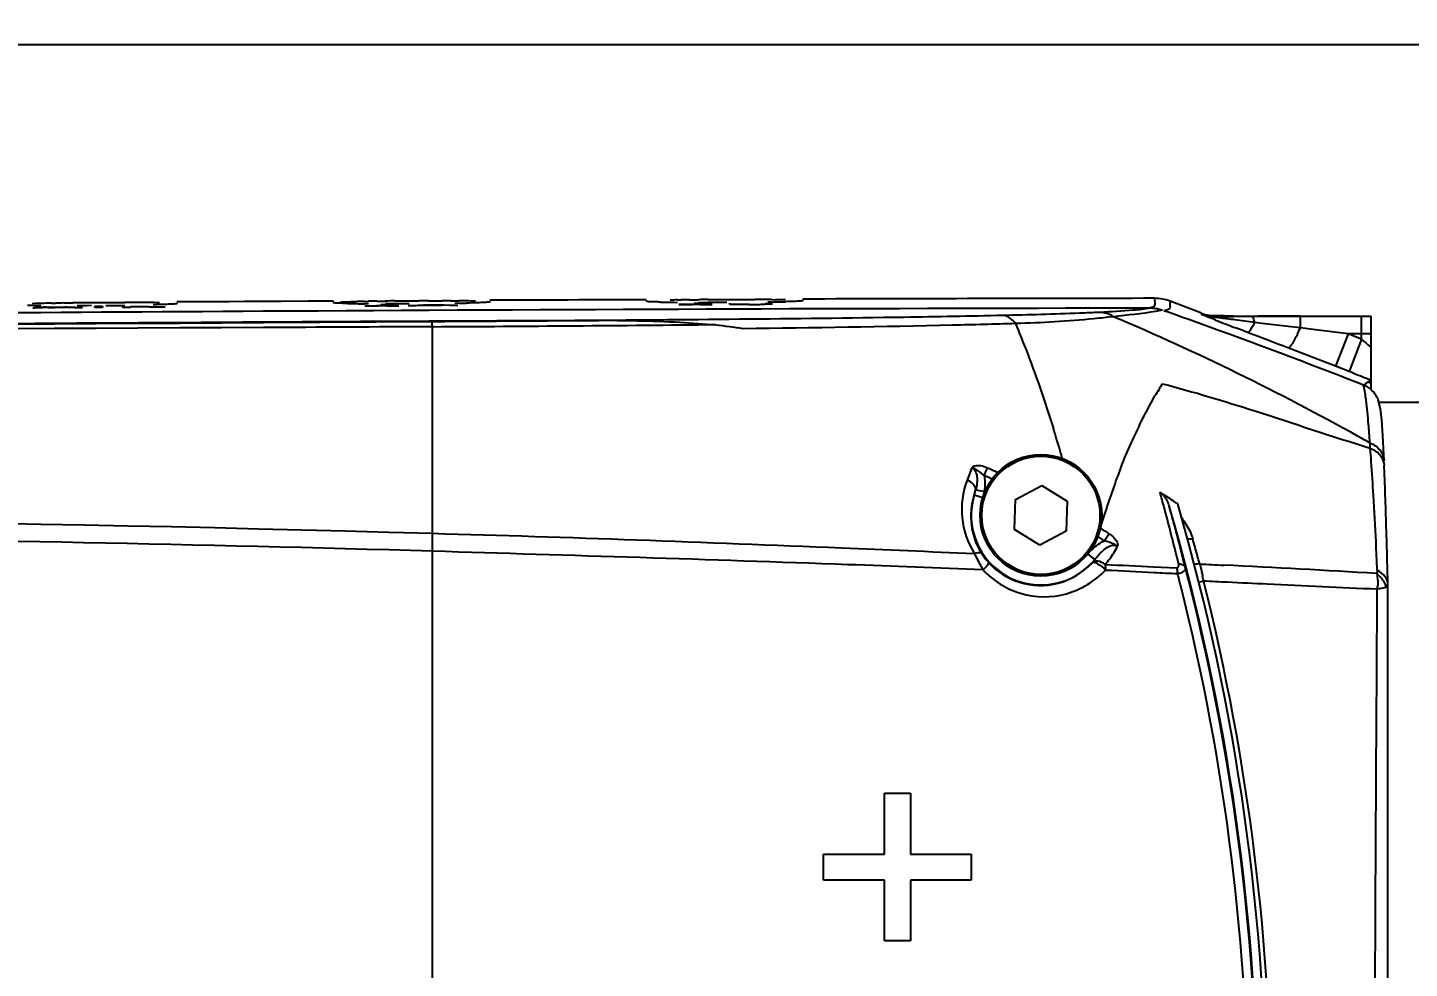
# Model space of a CAD drawing. Header units: millimetres. Extents: x 5828 to 6704, y 123 to 421.
# Drawn here: x 6418.96 to 6424.26, y 271.72 to 275.33 of the extents above; entities that cross this region are included whole.
import ezdxf

# ---------------------------------------------------------------- set-up
doc = ezdxf.new("R2010")
doc.units = ezdxf.units.MM
doc.layers.add('外形图', color=7, linetype='Continuous')
doc.layers.add('尺寸标注', color=7, linetype='Continuous')
doc.styles.add('微软雅黑', font='msyh.ttc', dxfattribs={"height": 1.5})
doc.dimstyles.new('尺寸标注_1_15比例', dxfattribs={"dimtxt": 1.5, "dimasz": 1.25, "dimexe": 0.5, "dimexo": 0.4, "dimgap": 0.5, "dimtad": 1, "dimdec": 1, "dimlfac": 15, "dimdsep": 46, "dimtxsty": '微软雅黑', "dimcen": 0.09, "dimadec": 0, "dimazin": 0, "dimtp": 0.01, "dimtm": 0.01, "dimtfac": 1, "dimtdec": 1, "dimtofl": 0, "dimtmove": 0, "dimatfit": 3, "dimfxl": 1, "dimtolj": 1, "dimarcsym": 0})

# ---------------------------------------------------------------- blocks, each defined once
blk = doc.blocks.new('*D934')
at = {"layer": 'Defpoints', "color": 0}
for p in [(6428.5804, 276.8996), (6426.8138, 270.6906), (6428.5804, 264.5818)]:
    blk.add_point(p, dxfattribs=at)
at = {"layer": '尺寸标注', "color": 0, "lineweight": -2}
for p, q in [((6428.5804, 276.4996), (6428.5804, 264.0818)), ((6426.8138, 270.2906), (6426.8138, 264.0818)), ((6425.5638, 264.5818), (6418.9868, 264.5818)), ((6429.8304, 264.5818), (6431.0804, 264.5818))]:
    blk.add_line(p, q, dxfattribs=at)
at = {"layer": '尺寸标注', "color": 0}
for points in [[(6425.5638, 264.3735), (6425.5638, 264.7901), (6426.8138, 264.5818)], [(6429.8304, 264.7901), (6429.8304, 264.3735), (6428.5804, 264.5818)]]:
    blk.add_solid(points, dxfattribs=at)
at = {"layer": '尺寸标注', "color": 0, "insert": (6421.3412, 265.8575), "char_height": 1.5, "attachment_point": 5, "style": '微软雅黑'}
blk.add_mtext('\\A1;26.5', dxfattribs=at)
blk = doc.blocks.new('*D938')
at = {"layer": 'Defpoints', "color": 0}
for p in [(6417.9215, 275.264), (6453.2314, 275.264), (6436.9138, 230.424)]:
    blk.add_point(p, dxfattribs=at)
at = {"layer": '尺寸标注', "color": 0, "lineweight": -2}
for p, q in [((6418.3215, 275.264), (6453.7314, 275.264)), ((6453.2314, 231.674), (6453.2314, 274.014)), ((6437.3138, 230.424), (6453.7314, 230.424))]:
    blk.add_line(p, q, dxfattribs=at)
at = {"layer": '尺寸标注', "color": 0}
for points in [[(6453.4398, 274.014), (6453.0231, 274.014), (6453.2314, 275.264)], [(6453.0231, 231.674), (6453.4398, 231.674), (6453.2314, 230.424)]]:
    blk.add_solid(points, dxfattribs=at)
at = {"layer": '尺寸标注', "color": 0, "insert": (6451.9563, 252.844), "char_height": 1.5, "attachment_point": 5, "rotation": 90, "style": '微软雅黑'}
blk.add_mtext('\\A1;672.6', dxfattribs=at)

msp = doc.modelspace()

# ---------------------------------------------------------------- linework, layer by layer
at = {"layer": '外形图'}
for p, q in [((6420.1337, 274.2793), (6419.5337, 274.2757)), ((6420.0355, 274.279), (6419.7935, 274.2776)), ((6420.1337, 274.2795), (6420.0355, 274.279)), ((6420.253, 274.2785), (6420.268, 274.2787)), ((6420.3, 274.2792), (6420.3168, 274.2794)), ((6420.3168, 274.2794), (6420.3341, 274.2797)), ((6420.3696, 274.28), (6420.3878, 274.2802)), ((6420.3878, 274.2802), (6420.4061, 274.2803)), ((6420.4061, 274.2803), (6420.4246, 274.2804)), ((6420.4246, 274.2804), (6420.443, 274.2805)), ((6420.443, 274.2805), (6420.4615, 274.2806)), ((6420.498, 274.2807), (6420.5159, 274.2807)), ((6420.5159, 274.2807), (6420.5335, 274.2807)), ((6420.5335, 274.2807), (6420.5507, 274.2806)), ((6420.5838, 274.2805), (6420.5995, 274.2804)), ((6420.5995, 274.2804), (6420.6146, 274.2803)), ((6421.0735, 274.284), (6420.7337, 274.2825)), ((6421.3338, 274.2847), (6420.7338, 274.2822)), ((6421.3337, 274.285), (6421.0735, 274.284)), ((6421.4529, 274.2838), (6421.468, 274.2841)), ((6421.5, 274.2845), (6421.5168, 274.2847)), ((6421.5168, 274.2847), (6421.534, 274.2849)), ((6421.5696, 274.2852), (6421.5877, 274.2853)), ((6421.5877, 274.2853), (6421.6061, 274.2854)), ((6421.6061, 274.2854), (6421.6246, 274.2855)), ((6421.6246, 274.2855), (6421.643, 274.2856)), ((6421.643, 274.2856), (6421.6615, 274.2856)), ((6421.6615, 274.2856), (6421.6798, 274.2856)), ((6421.6798, 274.2856), (6421.698, 274.2856)), ((6421.698, 274.2856), (6421.7159, 274.2856)), ((6421.7159, 274.2856), (6421.7335, 274.2856)), ((6421.7335, 274.2856), (6421.7507, 274.2855)), ((6421.8146, 274.2851), (6421.829, 274.2849)), ((6423.4629, 274.2328), (6423.3427, 274.279)), ((6418.9906, 274.2528), (6418.9806, 274.2527)), ((6419.0105, 274.253), (6418.9906, 274.2528)), ((6419.0181, 274.2535), (6419.0105, 274.253)), ((6419.0331, 274.2547), (6419.0181, 274.2535)), ((6419.0616, 274.2549), (6419.0331, 274.2547)), ((6419.0405, 274.2547), (6419.0331, 274.2547)), ((6419.0481, 274.2558), (6419.0404, 274.2553)), ((6419.0404, 274.2553), (6419.064, 274.2554)), ((6419.0616, 274.2549), (6419.0519, 274.2548)), ((6419.053, 274.2713), (6419.068, 274.2716)), ((6419.09, 274.2551), (6419.0616, 274.2549)), ((6419.064, 274.2554), (6419.0876, 274.2556)), ((6419.0876, 274.2556), (6419.1111, 274.2557)), ((6419.0876, 274.2556), (6419.1, 274.2557)), ((6419.1184, 274.2553), (6419.09, 274.2551)), ((6419.1, 274.2722), (6419.1168, 274.2724)), ((6419.1, 274.2557), (6419.1111, 274.2557)), ((6419.1111, 274.2557), (6419.1037, 274.2562)), ((6419.1184, 274.2553), (6419.1111, 274.2552)), ((6419.1168, 274.2724), (6419.1341, 274.2726)), ((6419.1407, 274.2538), (6419.1184, 274.2553)), ((6419.1187, 274.2571), (6419.1452, 274.2556)), ((6419.1511, 274.2539), (6419.1407, 274.2538)), ((6419.1452, 274.2556), (6419.1719, 274.254)), ((6419.1719, 274.254), (6419.1511, 274.2539)), ((6419.1696, 274.2618), (6419.1516, 274.2618)), ((6419.1877, 274.2618), (6419.1696, 274.2618)), ((6419.2061, 274.2619), (6419.1877, 274.2618)), ((6419.2061, 274.2734), (6419.2246, 274.2735)), ((6419.219, 274.2594), (6419.2387, 274.2596)), ((6419.219, 274.2543), (6419.219, 274.2594)), ((6419.2486, 274.2545), (6419.219, 274.2543)), ((6419.2246, 274.2735), (6419.243, 274.2736)), ((6419.2387, 274.2596), (6419.2486, 274.2596)), ((6419.243, 274.2736), (6419.2615, 274.2737)), ((6419.2486, 274.2596), (6419.2486, 274.2545)), ((6419.2615, 274.2737), (6419.2798, 274.2738)), ((6419.2798, 274.2738), (6419.298, 274.2739)), ((6419.298, 274.2739), (6419.3159, 274.2739)), ((6419.3159, 274.2739), (6419.3335, 274.2739)), ((6419.3265, 274.255), (6419.3265, 274.2601)), ((6419.3364, 274.2551), (6419.3265, 274.255)), ((6419.3561, 274.2552), (6419.3364, 274.2551)), ((6419.3561, 274.2586), (6419.3561, 274.2579)), ((6419.3561, 274.2579), (6419.3822, 274.2581)), ((6419.3701, 274.2575), (6419.3561, 274.2574)), ((6419.3561, 274.2574), (6419.3561, 274.2559)), ((6419.3561, 274.2559), (6419.3561, 274.2552)), ((6419.3841, 274.2576), (6419.3701, 274.2575)), ((6419.3822, 274.2581), (6419.3953, 274.2582)), ((6419.3981, 274.2577), (6419.3841, 274.2576)), ((6419.4284, 274.2567), (6419.3981, 274.2577)), ((6419.4284, 274.2567), (6419.4169, 274.2571)), ((6419.4284, 274.2579), (6419.4882, 274.256)), ((6419.4548, 274.2558), (6419.4284, 274.2567)), ((6419.4659, 274.2559), (6419.4548, 274.2558)), ((6419.4882, 274.256), (6419.4659, 274.2559)), ((6419.7935, 274.2776), (6419.5337, 274.2761)), ((6420.2681, 274.2691), (6420.253, 274.2693)), ((6420.2562, 274.2609), (6420.3081, 274.2612)), ((6420.2562, 274.2608), (6420.2562, 274.2609)), ((6420.2562, 274.2604), (6420.2562, 274.2608)), ((6420.2989, 274.2606), (6420.2562, 274.2604)), ((6420.3374, 274.2608), (6420.2989, 274.2606)), ((6420.3081, 274.2607), (6420.2989, 274.2606)), ((6420.3151, 274.2658), (6420.3374, 274.2659)), ((6420.3516, 274.2688), (6420.334, 274.2688)), ((6420.3374, 274.2616), (6420.3374, 274.2614)), ((6420.3374, 274.2614), (6420.3686, 274.2615)), ((6420.3842, 274.261), (6420.3374, 274.2608)), ((6420.3696, 274.2688), (6420.3516, 274.2688)), ((6420.3686, 274.2615), (6420.3842, 274.2616)), ((6420.3877, 274.2688), (6420.3696, 274.2688)), ((6420.3842, 274.2616), (6420.3842, 274.2612)), ((6420.3842, 274.2612), (6420.3842, 274.261)), ((6420.4061, 274.2688), (6420.3877, 274.2688)), ((6420.4245, 274.2689), (6420.4061, 274.2688)), ((6420.4201, 274.2612), (6420.4468, 274.2631)), ((6420.43, 274.2613), (6420.4201, 274.2612)), ((6420.45, 274.2614), (6420.43, 274.2613)), ((6420.4468, 274.2631), (6420.4732, 274.265)), ((6420.4575, 274.2619), (6420.45, 274.2614)), ((6420.4726, 274.2631), (6420.4575, 274.2619)), ((6420.501, 274.2632), (6420.4726, 274.2631)), ((6420.4799, 274.2631), (6420.4726, 274.2631)), ((6420.4876, 274.2642), (6420.4799, 274.2636)), ((6420.4799, 274.2636), (6420.5035, 274.2638)), ((6420.501, 274.2632), (6420.4914, 274.2632)), ((6420.5295, 274.2634), (6420.501, 274.2632)), ((6420.5035, 274.2638), (6420.527, 274.2639)), ((6420.527, 274.2639), (6420.5506, 274.264)), ((6420.5579, 274.2635), (6420.5295, 274.2634)), ((6420.5394, 274.2639), (6420.5506, 274.264)), ((6420.5506, 274.264), (6420.5431, 274.2645)), ((6420.5579, 274.2635), (6420.5506, 274.2635)), ((6420.5802, 274.262), (6420.5579, 274.2635)), ((6420.5582, 274.2654), (6420.5846, 274.2638)), ((6420.6114, 274.2622), (6420.5802, 274.262)), ((6420.5846, 274.2638), (6420.6114, 274.2622)), ((6420.6146, 274.2711), (6420.5995, 274.2708)), ((6421.4591, 274.2663), (6421.5109, 274.2665)), ((6421.4591, 274.2661), (6421.4591, 274.2663)), ((6421.4591, 274.2658), (6421.4591, 274.2661)), ((6421.5018, 274.2659), (6421.4591, 274.2658)), ((6421.5402, 274.2661), (6421.5018, 274.2659)), ((6421.511, 274.2659), (6421.5018, 274.2659)), ((6421.518, 274.2711), (6421.5402, 274.2712)), ((6421.5402, 274.267), (6421.5402, 274.2666)), ((6421.5402, 274.2666), (6421.5714, 274.2667)), ((6421.587, 274.2662), (6421.5402, 274.2661)), ((6421.5877, 274.2739), (6421.5696, 274.2739)), ((6421.5714, 274.2667), (6421.587, 274.2668)), ((6421.587, 274.2668), (6421.587, 274.2664)), ((6421.587, 274.2664), (6421.587, 274.2662)), ((6421.6061, 274.274), (6421.5877, 274.2739)), ((6421.6245, 274.274), (6421.6061, 274.274)), ((6421.643, 274.2741), (6421.6245, 274.274)), ((6421.6538, 274.2699), (6421.6538, 274.2716)), ((6421.6538, 274.2665), (6421.6538, 274.2699)), ((6421.6787, 274.2665), (6421.6538, 274.2665)), ((6421.7035, 274.2666), (6421.6787, 274.2665)), ((6421.6834, 274.2677), (6421.6834, 274.2671)), ((6421.6834, 274.2671), (6421.7106, 274.2672)), ((6421.7283, 274.2667), (6421.7035, 274.2666)), ((6421.7106, 274.2672), (6421.7242, 274.2672)), ((6421.8146, 274.2759), (6421.7995, 274.2756)), ((6423.4633, 274.2314), (6423.4629, 274.2328)), ((6420.5118, 274.1999), (6419.8652, 274.1963)), ((6420.5138, 273.387), (6420.5138, 274.1812)), ((6421.2997, 274.2053), (6421.0594, 274.2044)), ((6423.511, 274.2226), (6423.5107, 274.224)), ((6423.5107, 274.224), (6423.5471, 274.224)), ((6423.5196, 274.2194), (6423.5115, 274.2194)), ((6423.5397, 274.2195), (6423.5196, 274.2194)), ((6423.6566, 274.2199), (6423.614, 274.2197)), ((6423.6804, 274.2199), (6423.6566, 274.2199)), ((6423.7059, 274.1924), (6423.6668, 274.1968)), ((6423.8422, 274.2216), (6423.6804, 274.2216)), ((6423.7954, 274.1823), (6423.7059, 274.1924)), ((6423.8422, 274.1771), (6423.7954, 274.1823)), ((6423.8422, 274.2202), (6423.8012, 274.2202)), ((6423.8422, 274.1771), (6423.8422, 274.2202)), ((6424.0772, 274.2202), (6423.8422, 274.2202)), ((6423.8999, 274.1696), (6423.8422, 274.1771)), ((6424.0772, 274.1335), (6424.0772, 274.2202)), ((6424.1138, 273.94), (6424.1138, 274.2207)), ((6424.0253, 274.1535), (6423.8999, 274.1696)), ((6424.0253, 274.1535), (6423.9773, 274.0291)), ((6424.0772, 274.1535), (6424.0253, 274.1535)), ((6424.0599, 274.1402), (6424.0253, 274.1535)), ((6424.0772, 274.1335), (6424.0292, 274.0091)), ((6424.0772, 274.1335), (6424.0599, 274.1402)), ((6424.1138, 274.1536), (6424.0772, 274.1535)), ((6424.0867, 274.1249), (6424.0772, 274.1335)), ((6423.9773, 274.0291), (6423.7944, 274.0997)), ((6424.0292, 274.0091), (6423.9773, 274.0291)), ((6424.0436, 274.0035), (6424.0292, 274.0091)), ((6424.7138, 273.8906), (6424.1412, 273.8906)), ((6424.1094, 273.7285), (6424.1089, 273.7351)), ((6424.1632, 273.6661), (6424.1623, 273.6889)), ((6422.5824, 273.6399), (6422.5644, 273.5928)), ((6422.6292, 273.61), (6422.6383, 273.6302)), ((6422.6383, 273.6302), (6422.6421, 273.6388)), ((6422.6795, 273.6218), (6422.6727, 273.625)), ((6422.6795, 273.6218), (6422.6727, 273.6249)), ((6422.5973, 273.5557), (6422.6324, 273.5488)), ((6422.7496, 273.5176), (6422.8505, 273.5719)), ((6422.8505, 273.5719), (6422.9481, 273.5117)), ((6422.5917, 273.5358), (6422.6241, 273.5258)), ((6422.7461, 273.403), (6422.7496, 273.5176)), ((6422.9481, 273.5117), (6422.9447, 273.397)), ((6422.8437, 273.3427), (6422.7461, 273.403)), ((6422.9447, 273.397), (6422.8437, 273.3427)), ((6423.1084, 273.3869), (6423.0912, 273.3597)), ((6423.0827, 273.3651), (6423.0912, 273.3597)), ((6423.054, 273.2882), (6423.0278, 273.3096)), ((6423.4012, 273.2567), (6423.3973, 273.2724)), ((6423.279, 273.26), (6423.3682, 273.2559)), ((6424.1782, 272.0043), (6424.1783, 273.1879)), ((6422.2471, 272.1573), (6422.2471, 272.3906)), ((6422.2471, 272.3906), (6422.3471, 272.3906)), ((6422.3471, 272.3906), (6422.3471, 272.1573)), ((6422.0138, 272.0573), (6422.0138, 272.1573)), ((6422.0138, 272.1573), (6422.2471, 272.1573)), ((6422.3471, 272.1573), (6422.5804, 272.1573)), ((6422.5804, 272.1573), (6422.5804, 272.0573)), ((6422.2471, 272.0573), (6422.0138, 272.0573)), ((6422.2471, 271.824), (6422.2471, 272.0573)), ((6422.3471, 272.0573), (6422.3471, 271.824)), ((6422.5804, 272.0573), (6422.3471, 272.0573)), ((6422.3471, 271.824), (6422.2471, 271.824))]:
    msp.add_line(p, q, dxfattribs=at)
for points in [[(6421.2997, 274.2028), (6421.2235, 274.204), (6421.1434, 274.2045), (6421.0594, 274.2044)], [(6424.1623, 273.6889), (6424.1586, 273.7634), (6424.1546, 273.8225), (6424.1499, 273.8657), (6424.1412, 273.9004)]]:
    msp.add_lwpolyline(points, dxfattribs=at)
for radius in [0.2333, 0.2267]:
    msp.add_circle((6422.8471, 273.4573), radius, dxfattribs=at)
for centre, radius, start, end in [((6420.3835, 267.2835), 6.9962, 91.06956, 91.29931), ((6420.4472, 263.7434), 10.5368, 90.80011, 90.97407), ((6420.5005, 259.5978), 14.6828, 90.51089, 90.6496), ((6420.5148, 258.276), 16.0046, 90.06023, 90.1909), ((6420.52, 262.5932), 11.6875, 89.68723, 89.84938), ((6420.5539, 267.2893), 6.9912, 89.27219, 89.50203), ((6420.5848, 269.6902), 4.5902, 88.8276, 89.2772), ((6421.573, 267.2919), 6.9929, 90.98357, 91.21342), ((6421.6312, 263.7553), 10.53, 90.71396, 90.88802), ((6421.6783, 259.6157), 14.6699, 90.42451, 90.56335), ((6421.7023, 262.6064), 11.6792, 89.6001, 89.76238), ((6421.7189, 264.9466), 9.339, 89.41256, 89.6015), ((6421.7504, 267.8362), 6.4491, 89.18036, 89.30167), ((6421.7659, 268.9188), 5.3665, 89.0434, 89.1808), ((6421.7827, 269.9223), 4.3628, 88.8863, 89.0441), ((6424.7045, -571.2632), 845.5172, 90.3279562, 90.6641082), ((6419.0109, 275.6363), 1.3734, 267.9285, 268.2726), ((6419.0279, 276.1972), 1.9345, 268.2693, 268.5429), ((6419.1067, 270.7028), 3.5688, 91.3135, 92.0561), ((6419.045, 276.8638), 2.6014, 268.5408, 268.7657), ((6420.6656, 251.161), 23.1531, 94.04161, 94.17355), ((6419.0695, 278.0259), 3.7637, 268.7738, 269.1262), ((6419.1938, 267.275), 6.9978, 91.15345, 91.38316), ((6419.2627, 263.7336), 10.5398, 90.88406, 91.05798), ((6419.3221, 259.586), 14.6878, 90.59492, 90.7336), ((6419.336, 258.261), 16.0129, 90.46492, 90.59555), ((6419.143, 288.4672), 14.2054, 270.47753, 270.62478), ((6419.1547, 287.4152), 13.1533, 270.62415, 270.77898), ((6419.3357, 262.0706), 12.2033, 89.77416, 90.01031), ((6419.3468, 264.9288), 9.3451, 89.58408, 89.77287), ((6419.3662, 267.5615), 6.7124, 89.23778, 89.58701), ((6419.3958, 269.9103), 4.3634, 89.058, 89.2158), ((6424.3039, -499.1848), 773.4377, 90.0771909, 90.3288433), ((6420.2665, 277.6382), 3.3688, 268.6806, 268.87), ((6420.3036, 279.6503), 5.3813, 268.8979, 269.308), ((6420.3261, 281.4371), 7.1682, 269.30066, 269.41559), ((6420.4813, 280.9044), 6.6346, 271.15114, 271.39324), ((6421.4716, 277.6445), 3.3698, 268.5948, 268.7842), ((6421.5213, 280.2157), 5.9415, 268.83137, 269.34149), ((6421.5821, 287.4361), 13.1621, 269.79066, 269.94536), ((6421.7103, 280.581), 6.3143, 270.1633, 270.49883), ((6421.7351, 277.5643), 3.2975, 270.5239, 270.6789), ((6421.7502, 276.3433), 2.0764, 270.6635, 271.0408), ((6421.7766, 272.7534), 1.5161, 89.1882, 89.5236), ((6421.6913, 280.9116), 6.6369, 271.06391, 271.30592), ((6421.7246, 279.4358), 5.1607, 271.3099, 271.4528), ((6421.7483, 278.5045), 4.229, 271.4521, 271.6149), ((6423.262, 274.0832), 0.169, 72.4278, 80.66), ((6415.0868, 250.9881), 24.6684, 68.60257, 70.50713), ((6423.511, 274.3579), 0.134, 248.9674, 254.9087), ((6423.5116, 274.3529), 0.1335, 249.1352, 257.4734), ((6423.5107, 274.3577), 0.1337, 254.9997, 269.9997), ((6425.0406, -610.4454), 884.6564, 90.3351838, 90.9999326), ((6423.646, -512.7398), 786.9268, 90.2752708, 91.0225507), ((6419.2988, 500.6659), 226.488, 270.307367, 270.582323), ((6419.2239, 265.0622), 9.954, 60.90479, 66.92066), ((6423.5115, 274.3531), 0.1337, 257.4976, 269.9834), ((6429.0004, 288.2415), 15.068, 248.66127, 248.79164), ((6423.1871, 271.2032), 3.0313, 82.3553, 83.333), ((6432.0414, 296.077), 23.4729, 248.7906, 248.91837), ((6422.9344, 269.3267), 4.9248, 81.4479, 82.3453), ((6423.8338, 222.8079), 51.4123, 90.03632, 90.17095), ((6423.1824, 274.467), 0.7207, 334.0902, 336.275), ((6428.8104, 279.3772), 7.0639, 228.03318, 228.32781), ((6424.2696, 273.34), 1.1406, 146.9329, 149.7102), ((6431.3033, 292.8193), 20.1677, 248.9021, 249.11549), ((6424.0547, 273.9472), 0.0313, 16.8503, 18.3236), ((6424.0503, 273.8632), 0.0997, 60.2424, 68.6006), ((6424.0501, 273.8629), 0.1002, 50.3137, 60.2285), ((6421.3662, 273.5783), 2.7472, 4.0688, 4.7748), ((6417.5478, 272.1199), 5.6022, 16.4858, 17.3473), ((6419.2287, 265.0714), 9.9436, 60.60791, 60.90342), ((6421.1124, 273.5601), 3.0016, 3.3408, 4.0704), ((6417.3151, 272.0507), 5.845, 16.05638, 16.48894), ((6408.9826, 272.5819), 15.1701, 4.08672, 4.28503), ((6410.9118, 272.7115), 13.2365, 3.56165, 4.12252), ((6424.0983, 273.6443), 0.0658, 358.093, 3.7326), ((6422.8603, 273.4797), 0.3167, 159.0841, 212.4699), ((6421.2658, 270.5692), 3.3325, 65.2761, 65.8503), ((6421.258, 270.5453), 3.389, 65.3273, 65.8947), ((6422.197, 273.6592), 0.4134, 342.638, 343.5996), ((6422.2432, 273.6458), 0.3654, 343.5701, 345.7299), ((6414.7346, 271.1802), 8.89, 15.03992, 15.43381), ((6419.4364, 267.655), 7.0472, 56.22694, 56.71352), ((6422.8444, 273.4532), 0.2659, 161.9064, 212.5426), ((6422.8471, 273.4573), 0.2672, 162.9223, 320.7382), ((6414.7323, 271.1795), 8.8924, 14.84373, 15.03995), ((6414.5331, 271.066), 9.1347, 15.05343, 15.40075), ((6415.0471, 271.0906), 8.6333, 343.88889, 16.14909), ((6419.5222, 267.7835), 6.8926, 56.04613, 56.22609), ((6415.0471, 271.0906), 8.6667, 343.85281, 16.14719), ((6413.7063, 272.8829), 10.4368, 2.59616, 3.57552), ((6416.3318, 129.1035), 144.3441, 88.339768, 92.578488), ((6414.7193, 271.1761), 8.9058, 14.23878, 14.84356), ((6414.5416, 271.0683), 9.1259, 14.8936, 15.0534), ((6409.2664, 273.3736), 11.2474, 359.7242, 0.06831), ((6419.716, 268.0155), 6.3529, 57.72484, 57.84331), ((6414.5447, 271.0691), 9.1227, 14.38461, 14.89358), ((6422.8558, 273.4836), 0.3202, 327.9258, 333.0492), ((6414.6971, 271.1705), 8.9288, 13.61434, 14.23887), ((6414.5441, 271.069), 9.1233, 13.97596, 14.38463), ((6416.1571, 271.3327), 7.5517, 15.37859, 15.63064), ((6414.5634, 270.8906), 9.2057, 15.1926, 15.40138), ((6414.4406, 272.9171), 9.7017, 1.94489, 2.59065), ((6422.8344, 273.447), 0.2541, 212.5619, 222.4214), ((6422.8455, 273.4525), 0.2655, 317.9881, 321.7648), ((6422.8546, 273.4845), 0.3217, 317.8769, 327.9154), ((6415.9319, 271.2634), 7.7873, 15.06211, 15.18438), ((6415.4466, 271.1328), 8.2899, 14.94328, 15.06208), ((6423.2763, 273.233), 0.0949, 0.5004, 5.2177), ((6415.1283, 271.0988), 8.515, 14.19372, 14.52132), ((6415.048, 271.0884), 8.63, 14.12039, 14.55145), ((6422.5425, 273.027), 0.9457, 11.4564, 11.9917), ((6421.7897, 235.9875), 37.32, 86.39707, 87.29813), ((6424.0627, 273.1391), 0.1191, 48.9605, 52.6107), ((6422.8451, 273.4535), 0.2656, 252.4322, 285.027), ((6415.063, 271.0888), 8.5807, 0.01232, 14.15133), ((6415.0244, 271.086), 8.6536, 0.03106, 14.09796), ((6423.066, 274.7533), 1.5995, 283.9939, 284.6686), ((6422.5164, 273.0217), 0.9723, 10.9269, 11.4565), ((6415.0233, 271.0889), 8.709, 0.01176, 14.0695), ((6423.9549, 273.2007), 0.184, 351.9227, 354.7583), ((6422.8602, 273.4627), 0.3177, 253.3907, 285.5664)]:
    msp.add_arc(centre, radius, start, end, dxfattribs=at)
msp.add_ellipse((6423.6804, 274.224), major_axis=(0.1333, 0), ratio=0.017455, start_param=3.141593, end_param=4.712389, dxfattribs=at)
for points, knots in [([(6421.3343, 274.2786), (6421.3342, 274.2786), (6421.334, 274.2787), (6421.3338, 274.2788), (6421.3338, 274.2789)], [0, 0, 0, 0, 0.670196, 1, 1, 1, 1]), ([(6421.3613, 274.2766), (6421.3578, 274.2767), (6421.3489, 274.2773), (6421.3396, 274.2769), (6421.3343, 274.2786)], [0, 0, 0, 0, 0.386237, 1, 1, 1, 1]), ([(6421.9063, 274.2785), (6421.9035, 274.2783), (6421.8906, 274.2778), (6421.8777, 274.2774), (6421.8675, 274.2771)], [0, 0, 0, 0, 0.212267, 1, 1, 1, 1]), ([(6421.9338, 274.281), (6421.9338, 274.2804), (6421.9302, 274.2804), (6421.9261, 274.2794), (6421.9169, 274.2791), (6421.9103, 274.2787), (6421.9063, 274.2785)], [0, 0, 0, 0, 0.066954, 0.256577, 0.568698, 1, 1, 1, 1]), ([(6421.9332, 274.2814), (6421.9334, 274.2813), (6421.9336, 274.2813), (6421.9338, 274.2811), (6421.9338, 274.281)], [0, 0, 0, 0, 0.670003, 1, 1, 1, 1]), ([(6423.2828, 274.2901), (6423.2829, 274.2876), (6423.2836, 274.2768), (6423.2854, 274.2597), (6423.2769, 274.2563)], [0, 0, 0, 0, 0.211186, 1, 1, 1, 1]), ([(6423.3427, 274.279), (6423.3425, 274.2735), (6423.341, 274.2652), (6423.3447, 274.246), (6423.3268, 274.2443), (6423.3184, 274.2425)], [0, 0, 0, 0, 0.318431, 0.504963, 1, 1, 1, 1]), ([(6419.3953, 274.2582), (6419.3981, 274.2582), (6419.4083, 274.2583), (6419.4185, 274.2584), (6419.4259, 274.2585)], [0, 0, 0, 0, 0.274048, 1, 1, 1, 1]), ([(6419.5063, 274.2673), (6419.502, 274.2671), (6419.4808, 274.2662), (6419.4596, 274.2656), (6419.4426, 274.2651)], [0, 0, 0, 0, 0.199988, 1, 1, 1, 1]), ([(6419.5338, 274.2699), (6419.5338, 274.2693), (6419.5302, 274.2694), (6419.5261, 274.2683), (6419.5169, 274.268), (6419.5103, 274.2675), (6419.5063, 274.2673)], [0, 0, 0, 0, 0.067001, 0.256644, 0.568749, 1, 1, 1, 1]), ([(6419.5332, 274.2703), (6419.5334, 274.2702), (6419.5336, 274.2702), (6419.5338, 274.27), (6419.5338, 274.2699)], [0, 0, 0, 0, 0.670092, 1, 1, 1, 1]), ([(6420.1343, 274.273), (6420.1342, 274.2731), (6420.134, 274.2731), (6420.1338, 274.2733), (6420.1338, 274.2734)], [0, 0, 0, 0, 0.67024, 1, 1, 1, 1]), ([(6420.1613, 274.2711), (6420.1578, 274.2712), (6420.1489, 274.2718), (6420.1396, 274.2714), (6420.1343, 274.273)], [0, 0, 0, 0, 0.386254, 1, 1, 1, 1]), ([(6420.1612, 274.2759), (6420.1654, 274.2761), (6420.1867, 274.2769), (6420.2079, 274.2775), (6420.2249, 274.2779)], [0, 0, 0, 0, 0.199898, 1, 1, 1, 1]), ([(6420.189, 274.2703), (6420.1864, 274.2703), (6420.1771, 274.2705), (6420.1679, 274.2708), (6420.1613, 274.2711)], [0, 0, 0, 0, 0.279702, 1, 1, 1, 1]), ([(6420.7063, 274.2738), (6420.702, 274.2736), (6420.6808, 274.2727), (6420.6596, 274.2721), (6420.6426, 274.2717)], [0, 0, 0, 0, 0.199985, 1, 1, 1, 1]), ([(6420.7338, 274.2764), (6420.7338, 274.2758), (6420.7302, 274.2758), (6420.7261, 274.2748), (6420.7169, 274.2744), (6420.7103, 274.274), (6420.7063, 274.2738)], [0, 0, 0, 0, 0.066978, 0.256611, 0.568724, 1, 1, 1, 1]), ([(6420.7332, 274.2767), (6420.7334, 274.2767), (6420.7336, 274.2766), (6420.7338, 274.2764), (6420.7338, 274.2764)], [0, 0, 0, 0, 0.670049, 1, 1, 1, 1]), ([(6421.389, 274.2757), (6421.3864, 274.2758), (6421.3771, 274.276), (6421.3679, 274.2763), (6421.3613, 274.2766)], [0, 0, 0, 0, 0.2797, 1, 1, 1, 1]), ([(6421.7981, 274.2694), (6421.8009, 274.2694), (6421.8054, 274.2692), (6421.8117, 274.2693), (6421.8143, 274.2686), (6421.8168, 274.2689), (6421.8168, 274.2685)], [0, 0, 0, 0, 0.440139, 0.748803, 0.936656, 1, 1, 1, 1]), ([(6423.0727, 274.236), (6423.0469, 274.2347), (6422.9231, 274.2296), (6422.7993, 274.2264), (6422.7013, 274.2241)], [0, 0, 0, 0, 0.208574, 1, 1, 1, 1]), ([(6423.2676, 274.2522), (6423.2459, 274.2479), (6423.1808, 274.2418), (6423.1158, 274.238), (6423.0727, 274.236)], [0, 0, 0, 0, 0.33966, 1, 1, 1, 1]), ([(6423.3129, 274.2445), (6423.3043, 274.2427), (6423.2424, 274.2317), (6423.1797, 274.2254), (6423.1259, 274.2195)], [0, 0, 0, 0, 0.139138, 1, 1, 1, 1]), ([(6423.2769, 274.2563), (6423.276, 274.2559), (6423.2711, 274.2542), (6423.266, 274.253), (6423.2619, 274.2522)], [0, 0, 0, 0, 0.193763, 1, 1, 1, 1]), ([(6423.464, 274.2281), (6423.4639, 274.2287), (6423.4637, 274.2298), (6423.4634, 274.2308), (6423.4633, 274.2314)], [0, 0, 0, 0, 0.499643, 1, 1, 1, 1]), ([(6423.4769, 274.2225), (6423.4736, 274.2238), (6423.4704, 274.2264), (6423.4642, 274.227), (6423.464, 274.2281)], [0, 0, 0, 0, 0.749363, 1, 1, 1, 1]), ([(6419.8652, 274.1985), (6418.1685, 274.1888), (6415.6236, 274.1666), (6412.6546, 274.1271), (6410.9581, 274.1019), (6410.1098, 274.0863), (6409.6856, 274.0801)], [0, 0, 0, 0, 0.49999, 0.749987, 0.874985, 1, 1, 1, 1]), ([(6420.5138, 274.1812), (6420.5136, 274.1857), (6420.5122, 274.1912), (6420.5132, 274.1988), (6420.5118, 274.1999)], [0, 0, 0, 0, 0.716722, 1, 1, 1, 1]), ([(6422.7013, 274.2241), (6422.5748, 274.2211), (6422.0276, 274.2116), (6421.4803, 274.2074), (6421.0594, 274.2044)], [0, 0, 0, 0, 0.231065, 1, 1, 1, 1]), ([(6422.7496, 274.1929), (6422.6692, 274.1906), (6422.3213, 274.182), (6421.9732, 274.1763), (6421.7057, 274.173)], [0, 0, 0, 0, 0.231172, 1, 1, 1, 1]), ([(6422.7496, 274.1929), (6422.7464, 274.1975), (6422.7342, 274.2126), (6422.7152, 274.2235), (6422.7013, 274.2241)], [0, 0, 0, 0, 0.2883, 1, 1, 1, 1]), ([(6423.1259, 274.2195), (6423.1008, 274.2167), (6422.9758, 274.203), (6422.8501, 274.1959), (6422.7496, 274.1929)], [0, 0, 0, 0, 0.200747, 1, 1, 1, 1]), ([(6422.7496, 274.1929), (6422.7628, 274.1615), (6422.8162, 274.0291), (6422.8629, 273.894), (6422.8953, 273.7902)], [0, 0, 0, 0, 0.238575, 1, 1, 1, 1]), ([(6423.5174, 274.2065), (6423.5137, 274.208), (6423.5002, 274.2133), (6423.4867, 274.2186), (6423.4769, 274.2225)], [0, 0, 0, 0, 0.273787, 1, 1, 1, 1]), ([(6423.5391, 274.2141), (6423.5353, 274.2145), (6423.5289, 274.2151), (6423.519, 274.2167), (6423.514, 274.2163), (6423.507, 274.2192), (6423.5105, 274.2193), (6423.5115, 274.2194)], [0, 0, 0, 0, 0.33185, 0.579703, 0.83015, 0.912123, 1, 1, 1, 1]), ([(6423.5115, 274.2194), (6423.5114, 274.2199), (6423.5113, 274.221), (6423.5111, 274.222), (6423.511, 274.2226)], [0, 0, 0, 0, 0.498647, 1, 1, 1, 1]), ([(6423.6668, 274.1968), (6423.662, 274.1876), (6423.6545, 274.1755), (6423.6456, 274.1607), (6423.6408, 274.1594)], [0, 0, 0, 0, 0.673414, 1, 1, 1, 1]), ([(6423.6668, 274.1968), (6423.6657, 274.2025), (6423.6642, 274.21), (6423.6594, 274.2196), (6423.6566, 274.2199)], [0, 0, 0, 0, 0.675318, 1, 1, 1, 1]), ([(6424.1122, 274.2207), (6424.1108, 274.2207), (6424.0991, 274.2198), (6424.0875, 274.2202), (6424.0772, 274.2202)], [0, 0, 0, 0, 0.119501, 1, 1, 1, 1]), ([(6424.1122, 274.2207), (6424.1122, 274.2213), (6424.114, 274.2206), (6424.1138, 274.2215), (6424.1138, 274.2216)], [0, 0, 0, 0, 0.787277, 1, 1, 1, 1]), ([(6423.6408, 274.1594), (6423.6406, 274.1593), (6423.6401, 274.1592), (6423.6397, 274.1593), (6423.6395, 274.1593)], [0, 0, 0, 0, 0.526632, 1, 1, 1, 1]), ([(6423.8307, 274.1521), (6423.824, 274.1385), (6423.8145, 274.1205), (6423.8026, 274.104), (6423.7965, 274.0991), (6423.7944, 274.0997)], [0, 0, 0, 0, 0.700886, 0.902582, 1, 1, 1, 1]), ([(6424.0867, 273.9561), (6424.0871, 273.9577), (6424.0906, 273.959), (6424.092, 273.9631), (6424.0959, 273.9649), (6424.0984, 273.9664), (6424.0996, 273.9679)], [0, 0, 0, 0, 0.290629, 0.520377, 0.677639, 1, 1, 1, 1]), ([(6424.0996, 273.9679), (6424.0998, 273.9682), (6424.1004, 273.969), (6424.101, 273.9697), (6424.1012, 273.9701)], [0, 0, 0, 0, 0.491542, 1, 1, 1, 1]), ([(6424.1012, 273.9701), (6424.1016, 273.9706), (6424.1057, 273.9726), (6424.1101, 273.9716), (6424.1138, 273.9711)], [0, 0, 0, 0, 0.137753, 1, 1, 1, 1]), ([(6423.2336, 273.8198), (6423.2378, 273.8281), (6423.254, 273.8604), (6423.2712, 273.8922), (6423.2847, 273.9153)], [0, 0, 0, 0, 0.258673, 1, 1, 1, 1]), ([(6424.0855, 273.9529), (6424.0854, 273.9535), (6424.0851, 273.9546), (6424.0848, 273.9557), (6424.0846, 273.9562)], [0, 0, 0, 0, 0.539191, 1, 1, 1, 1]), ([(6424.1038, 273.807), (6424.1012, 273.838), (6424.0958, 273.8867), (6424.0897, 273.9355), (6424.0855, 273.9529)], [0, 0, 0, 0, 0.634959, 1, 1, 1, 1]), ([(6423.1545, 273.6416), (6423.1661, 273.6729), (6423.1931, 273.7322), (6423.2199, 273.7913), (6423.2336, 273.8198)], [0, 0, 0, 0, 0.514694, 1, 1, 1, 1]), ([(6424.1089, 273.7351), (6424.1237, 273.7291), (6424.1504, 273.7111), (6424.1626, 273.6806), (6424.1632, 273.6661)], [0, 0, 0, 0, 0.524749, 1, 1, 1, 1]), ([(6424.1103, 273.7154), (6424.1247, 273.7095), (6424.1506, 273.6921), (6424.163, 273.6627), (6424.1639, 273.6486)], [0, 0, 0, 0, 0.524774, 1, 1, 1, 1]), ([(6424.1749, 273.3099), (6424.1741, 273.3392), (6424.1708, 273.4499), (6424.1673, 273.5607), (6424.164, 273.6421)], [0, 0, 0, 0, 0.264483, 1, 1, 1, 1]), ([(6422.593, 273.5698), (6422.5916, 273.5723), (6422.5842, 273.5822), (6422.5733, 273.5892), (6422.5644, 273.5928)], [0, 0, 0, 0, 0.229046, 1, 1, 1, 1]), ([(6422.5824, 273.6399), (6422.5875, 273.6377), (6422.6032, 273.6207), (6422.6032, 273.5969), (6422.6017, 273.5809)], [0, 0, 0, 0, 0.255821, 1, 1, 1, 1]), ([(6423.0754, 273.4077), (6423.0816, 273.4282), (6423.1062, 273.5068), (6423.1338, 273.5843), (6423.1545, 273.6416)], [0, 0, 0, 0, 0.26063, 1, 1, 1, 1]), ([(6423.3872, 273.4472), (6423.3914, 273.4417), (6423.407, 273.4197), (6423.42, 273.3957), (6423.4266, 273.3769)], [0, 0, 0, 0, 0.260247, 1, 1, 1, 1]), ([(6420.5136, 273.3194), (6419.6218, 273.346), (6417.8374, 273.3794), (6414.2682, 273.3837), (6411.5915, 273.317), (6409.8087, 273.2396)], [0, 0, 0, 0, 0.250003, 0.50001, 1, 1, 1, 1]), ([(6422.5931, 273.3096), (6422.4227, 273.3171), (6421.7297, 273.3469), (6421.0366, 273.3723), (6420.5138, 273.387)], [0, 0, 0, 0, 0.245887, 1, 1, 1, 1]), ([(6423.054, 273.2882), (6423.0634, 273.2998), (6423.0829, 273.3213), (6423.1088, 273.3412), (6423.1236, 273.3425)], [0, 0, 0, 0, 0.49976, 1, 1, 1, 1]), ([(6423.1323, 273.3657), (6423.134, 273.3636), (6423.1396, 273.3558), (6423.1427, 273.3453), (6423.1413, 273.3385)], [0, 0, 0, 0, 0.277638, 1, 1, 1, 1]), ([(6422.6255, 273.2479), (6422.4526, 273.2551), (6421.7487, 273.2818), (6421.0447, 273.3036), (6420.5136, 273.3194)], [0, 0, 0, 0, 0.245715, 1, 1, 1, 1]), ([(6422.6203, 273.3102), (6422.6194, 273.3114), (6422.6107, 273.3164), (6422.6004, 273.3124), (6422.5931, 273.3096)], [0, 0, 0, 0, 0.162275, 1, 1, 1, 1]), ([(6422.5931, 273.3096), (6422.5954, 273.3046), (6422.6054, 273.2836), (6422.6164, 273.263), (6422.6255, 273.2479)], [0, 0, 0, 0, 0.239477, 1, 1, 1, 1]), ([(6422.6468, 273.2755), (6422.6475, 273.2746), (6422.6455, 273.2706), (6422.6392, 273.2618), (6422.6314, 273.2536), (6422.6255, 273.2479)], [0, 0, 0, 0, 0.094463, 0.303237, 1, 1, 1, 1]), ([(6423.0932, 273.2687), (6423.0851, 273.275), (6423.0687, 273.2841), (6423.0481, 273.2804), (6423.0427, 273.2748)], [0, 0, 0, 0, 0.570435, 1, 1, 1, 1]), ([(6423.0427, 273.2748), (6423.048, 273.2799), (6423.073, 273.2686), (6423.0863, 273.2571), (6423.0952, 273.2475)], [0, 0, 0, 0, 0.356762, 1, 1, 1, 1]), ([(6423.375, 273.2722), (6423.3772, 273.272), (6423.3848, 273.2708), (6423.3925, 273.2678), (6423.3965, 273.2641)], [0, 0, 0, 0, 0.286229, 1, 1, 1, 1]), ([(6423.3682, 273.2559), (6423.3704, 273.2558), (6423.3751, 273.2577), (6423.3758, 273.2623), (6423.3759, 273.2643)], [0, 0, 0, 0, 0.51177, 1, 1, 1, 1]), ([(6423.3712, 273.2338), (6423.3744, 273.2344), (6423.3842, 273.2366), (6423.3948, 273.2407), (6423.3989, 273.2464)], [0, 0, 0, 0, 0.314238, 1, 1, 1, 1]), ([(6423.4561, 273.2704), (6423.4571, 273.2668), (6423.4613, 273.2513), (6423.465, 273.2356), (6423.4675, 273.2235)], [0, 0, 0, 0, 0.233134, 1, 1, 1, 1]), ([(6424.135, 273.2338), (6424.136, 273.23), (6424.1392, 273.2135), (6424.1393, 273.1966), (6424.1382, 273.1839)], [0, 0, 0, 0, 0.236075, 1, 1, 1, 1]), ([(6424.1783, 273.1879), (6424.1788, 273.1995), (6424.17, 273.2251), (6424.1488, 273.2404), (6424.1367, 273.2463)], [0, 0, 0, 0, 0.461408, 1, 1, 1, 1]), ([(6424.1715, 273.1819), (6424.1704, 273.1863), (6424.1639, 273.2041), (6424.1517, 273.2195), (6424.1409, 273.229)], [0, 0, 0, 0, 0.238685, 1, 1, 1, 1]), ([(6423.5632, 273.2015), (6423.614, 273.1991), (6423.8053, 273.19), (6423.9965, 273.1806), (6424.1371, 273.1749)], [0, 0, 0, 0, 0.265407, 1, 1, 1, 1]), ([(6424.1285, 271.0906), (6424.1285, 271.2653), (6424.1296, 271.96), (6424.1343, 272.6548), (6424.1371, 273.1749)], [0, 0, 0, 0, 0.251354, 1, 1, 1, 1]), ([(6424.1371, 273.1749), (6424.1408, 273.1756), (6424.1523, 273.1779), (6424.1637, 273.1803), (6424.1715, 273.1819)], [0, 0, 0, 0, 0.319257, 1, 1, 1, 1]), ([(6424.1715, 273.1819), (6424.1726, 273.1822), (6424.1757, 273.1827), (6424.1787, 273.1859), (6424.1783, 273.1879)], [0, 0, 0, 0, 0.36321, 1, 1, 1, 1])]:
    msp.add_open_spline(points, degree=3, knots=knots, dxfattribs=at)
for points in [[(6423.2828, 274.2901), (6422.8331, 274.2895), (6422.3834, 274.2885), (6421.9338, 274.2871)], [(6423.3427, 274.279), (6423.3237, 274.2863), (6423.3031, 274.2901), (6423.2828, 274.2901)], [(6421.8168, 274.2685), (6421.8074, 274.2662), (6421.7975, 274.2674), (6421.7879, 274.2672)], [(6423.1259, 274.2195), (6423.1103, 274.2295), (6423.0913, 274.2357), (6423.0727, 274.236)], [(6423.3131, 274.2443), (6423.2972, 274.2496), (6423.2804, 274.2524), (6423.2637, 274.2523)], [(6423.2895, 274.2499), (6423.2809, 274.2513), (6423.2723, 274.2521), (6423.2637, 274.2523)], [(6421.0594, 274.2044), (6420.6613, 274.2027), (6420.2632, 274.2007), (6419.8652, 274.1985)], [(6420.5138, 274.1812), (6420.2976, 274.1799), (6420.0814, 274.1789), (6419.8653, 274.1779)], [(6421.2997, 274.2053), (6421.0371, 274.2033), (6420.7745, 274.2015), (6420.5118, 274.1999)], [(6421.4627, 274.1971), (6421.4084, 274.2001), (6421.3541, 274.2018), (6421.2997, 274.2028)], [(6421.6006, 274.1868), (6421.5547, 274.1913), (6421.5087, 274.1946), (6421.4627, 274.1971)], [(6421.7057, 274.173), (6421.6708, 274.1788), (6421.6357, 274.1832), (6421.6006, 274.1868)], [(6423.614, 274.2197), (6423.5892, 274.2197), (6423.5644, 274.2196), (6423.5397, 274.2195)], [(6423.6395, 274.1593), (6423.6257, 274.1646), (6423.612, 274.1699), (6423.5982, 274.1752)], [(6423.7944, 274.0997), (6423.7428, 274.1196), (6423.6911, 274.1395), (6423.6395, 274.1593)], [(6423.3138, 273.9623), (6423.4328, 273.9311), (6423.5508, 273.8955), (6423.668, 273.8579)], [(6424.1012, 273.9701), (6424.1055, 273.9684), (6424.1099, 273.9667), (6424.1135, 273.9638)], [(6424.1412, 273.9004), (6424.1353, 273.9151), (6424.1257, 273.9288), (6424.1138, 273.9392)], [(6423.668, 273.8579), (6423.8155, 273.8108), (6423.9621, 273.7606), (6424.1102, 273.7154)], [(6424.1103, 273.7154), (6424.11, 273.7198), (6424.1097, 273.7242), (6424.1094, 273.7285)], [(6422.5919, 273.6456), (6422.5884, 273.6445), (6422.585, 273.6425), (6422.5824, 273.6399)], [(6422.6421, 273.6388), (6422.6267, 273.6457), (6422.608, 273.6509), (6422.5919, 273.6456)], [(6422.5985, 273.6332), (6422.5934, 273.636), (6422.5881, 273.6388), (6422.5824, 273.6399)], [(6422.6292, 273.61), (6422.6206, 273.6195), (6422.6098, 273.6271), (6422.5985, 273.6332)], [(6422.6292, 273.61), (6422.6323, 273.5971), (6422.6329, 273.5835), (6422.6322, 273.5702)], [(6422.5973, 273.5557), (6422.5972, 273.5606), (6422.5955, 273.5656), (6422.593, 273.5698)], [(6422.6017, 273.5809), (6422.6009, 273.5724), (6422.5994, 273.564), (6422.5973, 273.5557)], [(6422.6322, 273.5702), (6422.6317, 273.5608), (6422.6306, 273.5514), (6422.6288, 273.5422)], [(6423.3191, 273.5322), (6423.3148, 273.5375), (6423.3097, 273.5423), (6423.304, 273.546)], [(6423.3311, 273.5139), (6423.3277, 273.5204), (6423.3238, 273.5266), (6423.3191, 273.5322)], [(6423.3398, 273.4919), (6423.3376, 273.4995), (6423.3347, 273.5069), (6423.3311, 273.5139)], [(6423.0754, 273.4077), (6423.0827, 273.4031), (6423.09, 273.3985), (6423.0973, 273.3939)], [(6423.1084, 273.3869), (6423.1129, 273.384), (6423.1173, 273.3808), (6423.1213, 273.3773)], [(6423.1213, 273.3773), (6423.1253, 273.3738), (6423.129, 273.3699), (6423.1323, 273.3657)], [(6423.0278, 273.3096), (6423.0408, 273.3256), (6423.0565, 273.3399), (6423.074, 273.3507)], [(6423.0657, 273.3758), (6423.0713, 273.3721), (6423.077, 273.3686), (6423.0827, 273.3651)], [(6423.074, 273.3507), (6423.0795, 273.3541), (6423.0852, 273.3572), (6423.0912, 273.3597)], [(6423.0912, 273.3597), (6423.1036, 273.3579), (6423.1159, 273.3538), (6423.1268, 273.3477)], [(6423.1236, 273.3425), (6423.1296, 273.3431), (6423.1363, 273.342), (6423.1413, 273.3385)], [(6423.1268, 273.3477), (6423.1317, 273.3449), (6423.1364, 273.3416), (6423.1413, 273.3385)], [(6423.4099, 273.3656), (6423.4162, 273.3674), (6423.423, 273.3682), (6423.4295, 273.3675)], [(6423.4266, 273.3769), (6423.4277, 273.3738), (6423.4287, 273.3706), (6423.4296, 273.3674)], [(6420.5138, 271.5535), (6420.5138, 272.1421), (6420.5137, 272.7308), (6420.5136, 273.3194)], [(6422.6468, 273.2755), (6422.6783, 273.2411), (6422.7204, 273.2144), (6422.7649, 273.2003)], [(6422.914, 273.197), (6422.9624, 273.2099), (6423.0088, 273.2379), (6423.0427, 273.2748)], [(6423.3759, 273.2643), (6423.376, 273.267), (6423.3756, 273.2696), (6423.375, 273.2722)], [(6424.1783, 273.1879), (6424.1772, 273.2286), (6424.1761, 273.2692), (6424.1749, 273.3099)], [(6422.6255, 273.2479), (6422.6637, 273.2063), (6422.7153, 273.1745), (6422.7694, 273.1583)], [(6422.9454, 273.1567), (6423.0017, 273.1723), (6423.0555, 273.2047), (6423.0952, 273.2474)], [(6423.0932, 273.2687), (6423.1551, 273.2659), (6423.217, 273.2629), (6423.279, 273.26)], [(6423.0932, 273.2687), (6423.0947, 273.2617), (6423.0953, 273.2546), (6423.0952, 273.2475)], [(6423.0952, 273.2474), (6423.1574, 273.2444), (6423.2195, 273.2412), (6423.2817, 273.2382)], [(6423.2817, 273.2382), (6423.3115, 273.2367), (6423.3414, 273.2352), (6423.3712, 273.2338)], [(6423.3682, 273.2559), (6423.3696, 273.2512), (6423.3704, 273.2464), (6423.3708, 273.2416)], [(6423.3965, 273.2641), (6423.3986, 273.2621), (6423.4004, 273.2595), (6423.4012, 273.2567)], [(6423.3989, 273.2464), (6423.401, 273.2492), (6423.402, 273.2532), (6423.4012, 273.2566)], [(6423.4561, 273.2704), (6423.4493, 273.2711), (6423.4423, 273.2701), (6423.4358, 273.2682)], [(6423.4561, 273.2704), (6423.4871, 273.269), (6423.518, 273.2675), (6423.549, 273.2661)], [(6424.1367, 273.2464), (6424.1368, 273.2421), (6424.1366, 273.2377), (6424.135, 273.2338)], [(6423.4711, 273.206), (6423.5018, 273.2045), (6423.5325, 273.203), (6423.5632, 273.2015)], [(6424.1781, 271.0906), (6424.1781, 271.3952), (6424.1782, 271.6998), (6424.1782, 272.0044)]]:
    msp.add_open_spline(points, degree=3, dxfattribs=at)

# ---------------------------------------------------------------- dimensions: what is measured, and where the dimension line sits
at = {"layer": '尺寸标注'}
dim = msp.add_linear_dim(base=(6428.5804, 264.5818), p1=(6426.8138, 270.6906), p2=(6428.5804, 276.8996), dimstyle='尺寸标注_1_15比例', dxfattribs=at)
dim.commit()
dim.dimension.update_dxf_attribs({"geometry": '*D934', "text_midpoint": (6421.3412, 264.5818), "dimtype": 160})
dim = msp.add_linear_dim(base=(6453.2314, 275.264), p1=(6436.9138, 230.424), p2=(6417.9215, 275.264), angle=90, dimstyle='尺寸标注_1_15比例', dxfattribs=at)
dim.commit()
dim.dimension.update_dxf_attribs({"geometry": '*D938', "text_midpoint": (6451.9563, 252.844)})

doc.saveas('drawing.dxf')
